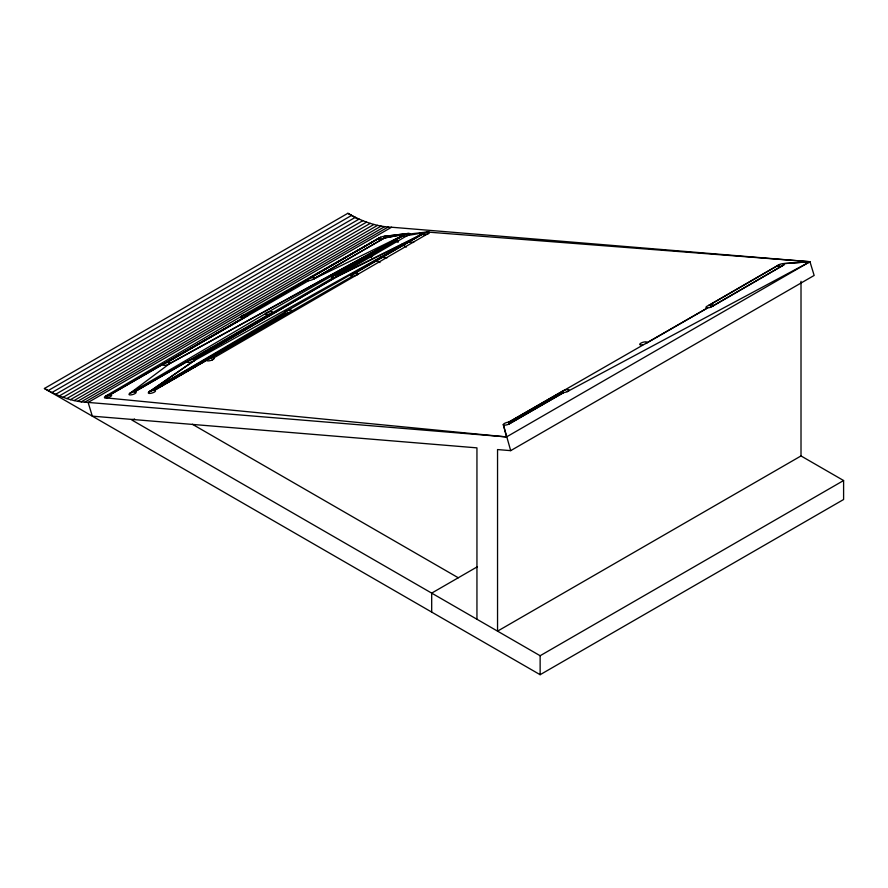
<?xml version="1.0" encoding="UTF-8"?>
<svg xmlns="http://www.w3.org/2000/svg" width="888" height="888" viewBox="0 0 888 888"><rect width="100%" height="100%" fill="white"/><g stroke="black" fill="none" stroke-linecap="round" stroke-linejoin="round"><path stroke-width="1.33" d="M713.131 305.439L712.565 306.171A3.763 1.143 -17 0 1 706.648 307.892A3.763 1.143 -17 0 1 708.424 305.55A3.763 1.143 -17 0 1 713.131 305.439L710.3 307.326M427.816 231.923L410.034 233.966L194.339 359.429L337.595 276.357L427.039 232.023L809.956 261.727L814.152 275.447L510.689 450.649L497.546 449.561L497.546 631.146L801.009 455.944L801.009 281.296M105.594 396.148L242.746 315.518A3.763 1.143 -17.1 0 1 247.075 314.563L247.619 314.674A3.763 1.143 -17.1 0 1 247.863 315.518L243.334 317.538A3.763 1.143 -17.1 0 1 241.381 316.317L380.652 237.24A3.463 1.054 -17.1 0 1 383.971 236.375L408.502 233.422A3.463 1.054 -17 0 1 410.034 233.977M129.515 393.606L130.125 393.195A3.763 1.143 -17 0 1 136.008 392.096A3.763 1.143 -17 0 1 132.101 394.705A3.763 1.143 -17 0 1 129.515 393.606L169.663 363.614L404.473 234.654L408.502 233.422M148.84 392.096L194.183 360.661L148.84 392.096A3.763 1.143 -17 0 0 149.695 393.44A3.763 1.143 -17 0 0 154.556 391.963A3.763 1.143 -17 0 0 154.545 390.354L290.709 311.855A3.763 1.143 -17 0 0 291.231 310.156A3.763 1.143 -17 0 0 286.591 311.066L148.84 392.096L150.216 391.297A3.763 1.143 -17 0 1 153.824 390.354L352.536 276.19M645.754 343.578L707.581 307.914L508.868 422.089L563.048 390.887M800.699 455.766L843.6 480.53L843.6 499.511L540.137 674.702L44.4 388.489L347.863 213.298C361.194 220.946 376.068 226.651 391.575 227.228L809.956 261.727L506.504 436.929L104.84 397.78L244.267 317.338L109.979 394.816M169.053 364.013L169.663 363.614A3.763 1.143 -17.1 0 0 167.399 362.437A3.763 1.143 -17.1 0 0 163.026 364.957A3.763 1.143 -17.1 0 0 168.276 364.402L404.473 234.654L403.552 235.387A3.463 1.054 -17 0 0 404.584 236.264A3.463 1.054 -17 0 0 408.258 235.387L425.319 232.467L350.86 275.591M243.334 317.538L247.619 314.674M384.992 237.607L383.727 238.339A3.463 1.054 -17.1 0 1 379.753 239.205A3.463 1.054 -17.1 0 1 379.387 237.984L379.942 237.607L307.57 279.309A3.763 1.143 -16.9 0 0 308.303 280.652A3.763 1.143 -16.9 0 0 313.076 279.309L384.992 237.607A3.463 1.054 -17.1 0 0 384.648 236.375L383.971 236.375M130.125 393.195L267.266 312.565A3.763 1.143 -17 0 1 272.527 312.01A3.763 1.143 -17 0 1 268.165 314.53A3.763 1.143 -17 0 1 265.889 313.364L404.473 234.654L331.546 277.1M428.982 232.023A3.463 1.054 -17 0 1 428.849 233.144L213.664 357.931A3.763 1.143 -17 0 1 213.509 359.152L212.132 359.951A3.763 1.143 -17 0 1 207.792 360.894A3.763 1.143 -17 0 1 207.404 359.562M338.206 275.957L336.829 276.745A3.763 1.143 -17 0 1 331.568 277.3A3.763 1.143 -17 0 1 335.93 274.781A3.763 1.143 -17 0 1 338.206 275.957L424.497 232.789L192.807 361.46A3.763 1.143 -17.1 0 1 187.557 362.015A3.763 1.143 -17.1 0 1 191.919 359.485A3.763 1.143 -17.1 0 1 194.183 360.661M289.055 312.598L288.112 312.887A3.763 1.143 -17 0 1 285.059 313.087A3.763 1.143 -17 0 1 285.214 311.855L423.787 233.144L422.866 233.877A3.463 1.054 -17 0 0 423.909 234.754A3.463 1.054 -17 0 0 427.583 233.877L428.294 233.522M509.379 423.82L563.558 392.618L508.602 424.209A3.763 1.143 -17 0 1 503.407 424.853L503.318 424.564A3.763 1.143 -17 0 1 508.014 422.189A3.763 1.143 -17 0 1 509.978 423.421L508.602 424.209M778.832 264.879L708.724 305.439L779.542 264.513A3.463 1.054 -16.9 0 1 782.872 263.647L809.956 261.727L567.166 391.675A3.763 1.143 -16.9 0 1 561.915 392.23A3.763 1.143 -16.9 0 1 566.267 389.71A3.763 1.143 -16.9 0 1 568.553 390.887L567.166 391.675M783.882 264.868L712.565 306.171L783.882 264.868A3.463 1.054 -16.9 0 0 783.527 263.647L782.861 263.647M380.652 237.24L247.075 314.574L379.942 237.607M353.69 273.704L423.787 233.144M44.4 388.489L48.163 390.587L351.626 215.384M48.163 390.587L51.926 392.518L355.378 217.316M51.926 392.518L55.667 394.283L359.129 219.081M55.667 394.283L59.396 395.882L362.859 220.679M59.396 395.882L63.115 397.313L366.578 222.111M63.115 397.313L66.8 398.568L370.263 223.365M66.8 398.568L70.463 399.656L373.915 224.453M70.463 399.656L74.081 400.566L377.544 225.363M74.081 400.566L77.667 401.298L381.119 226.096M77.667 401.298L81.197 401.853L384.659 226.651M81.197 401.853L84.682 402.231L388.145 227.028M391.575 227.228L88.123 402.431L84.682 402.231M241.37 316.317L242.746 315.518M247.863 315.518L166.755 362.582L308.691 280.641M406.859 233.711L384.437 237.973L313.675 278.899A3.763 1.143 -16.9 0 0 313.586 277.611A3.763 1.143 -16.9 0 0 309.834 278.166M265.889 313.364L267.266 312.565M334.365 275.213L405.994 233.977L384.437 237.973M336.829 274.991L395.771 240.959L398.523 241.181M268.787 314.385L134.51 391.863L188.689 360.661M191.286 359.64L333.211 277.689M408.258 235.387L409.523 234.654M285.214 311.855L286.591 311.066M285.603 313.187L149.439 391.697L150.216 391.297M288.112 312.887L153.824 390.354L208.014 359.163M427.583 233.877L428.849 233.144M356.144 275.247L357.531 274.448A3.763 1.143 -17 0 0 355.256 273.282A3.763 1.143 -17 0 0 350.893 275.802A3.763 1.143 -17 0 0 356.155 275.247L356.921 274.858M212.132 359.951L213.509 359.152M132.268 419.447L132.268 420.257L134.576 418.914M779.542 264.513L778.277 265.246A3.463 1.054 -16.9 0 0 778.643 266.467A3.463 1.054 -16.9 0 0 782.628 265.601M477.433 566.711L431.69 593.117L431.69 612.087M132.268 420.257L540.137 655.733L843.6 480.53M782.617 265.601L783.327 265.246M313.076 279.309L405.183 234.299M384.637 236.375L407.714 233.522M783.527 263.647L809.956 261.727M408.169 241.98L413.686 242.435M371.95 256.532L369.186 256.299L371.584 257.687M380.208 257.209L387.101 257.775M347.863 213.298L357.442 218.825M395.771 240.959L398.124 242.313M401.654 244.344L406.349 247.064M376.39 260.462L379.986 262.537M192.385 424.264L458.275 577.777M510.689 450.649L503.318 424.564M503.396 424.853L506.504 436.929L88.123 402.431L92.319 416.161L476.945 447.863L476.945 619.247M540.137 655.733L540.137 674.702M109.979 394.816A3.763 1.143 -17 0 1 111.089 396.148A3.763 1.143 -17 0 1 106.105 397.891M104.84 397.78A3.763 1.143 -17 0 1 105.261 396.348A3.763 1.143 -17 0 1 109.124 394.916M210.6 358.13A3.763 1.143 -17 0 1 213.664 357.931M643.156 344.611A3.763 1.143 -17 0 1 639.771 344.1A3.763 1.143 -17 0 1 644.677 341.902A3.763 1.143 -17 0 1 646.364 343.179"/></g></svg>
